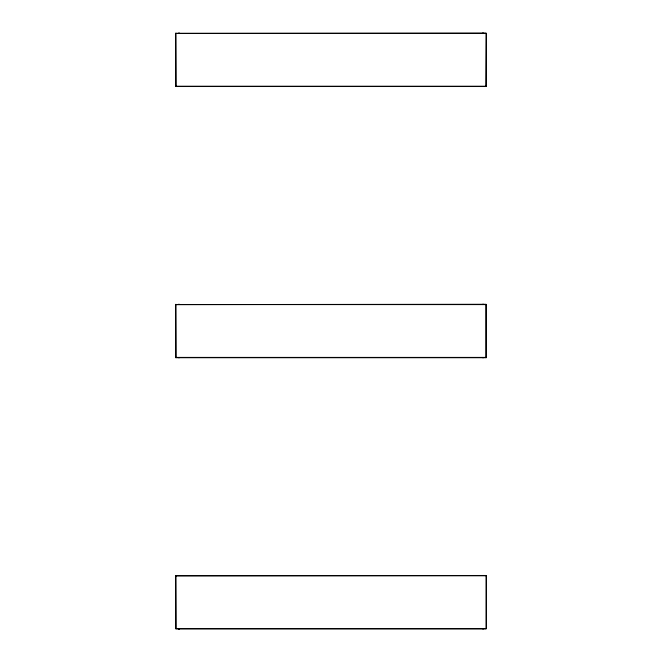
<?xml version="1.0" encoding="UTF-8"?>
<svg xmlns="http://www.w3.org/2000/svg" width="662" height="662" viewBox="0 0 662 662"><rect width="100%" height="100%" fill="white"/><g stroke="black" fill="none" stroke-linecap="round" stroke-linejoin="round"><path stroke-width="0.99" d="M175.893 304.586L486.107 304.288L486.107 357.712L175.893 357.712L175.595 304.586M175.91 86.225L175.595 33.39M175.893 33.39L486.107 33.1L486.107 86.515L175.893 86.515L175.91 33.1L175.579 33.39L486.09 33.39M175.91 628.61L175.595 575.774M175.893 575.774L486.107 575.485L486.107 628.9L175.893 628.9L175.91 575.485L175.579 575.774L486.421 575.774L486.404 628.61M179.286 357.712L178.674 357.712L179.286 357.414M179.286 304.586L178.657 304.288L179.286 304.288M179.286 33.39L178.657 33.1L179.286 33.1M482.714 357.712L483.343 357.712L482.714 357.414M482.714 304.586L483.343 304.288L482.714 304.288M482.714 33.39L483.343 33.1L482.714 33.1M486.09 304.586L486.09 357.414M486.09 86.515L486.404 33.39M178.674 628.9L179.286 628.9L178.674 628.9L178.963 628.61M486.107 357.712L486.421 357.414L175.579 357.414M483.028 628.61L482.714 628.9L483.326 628.9M175.579 86.225L486.421 86.225M486.421 304.586L175.579 304.586L175.91 304.288L175.893 357.712M175.579 628.61L486.09 628.61"/></g></svg>
